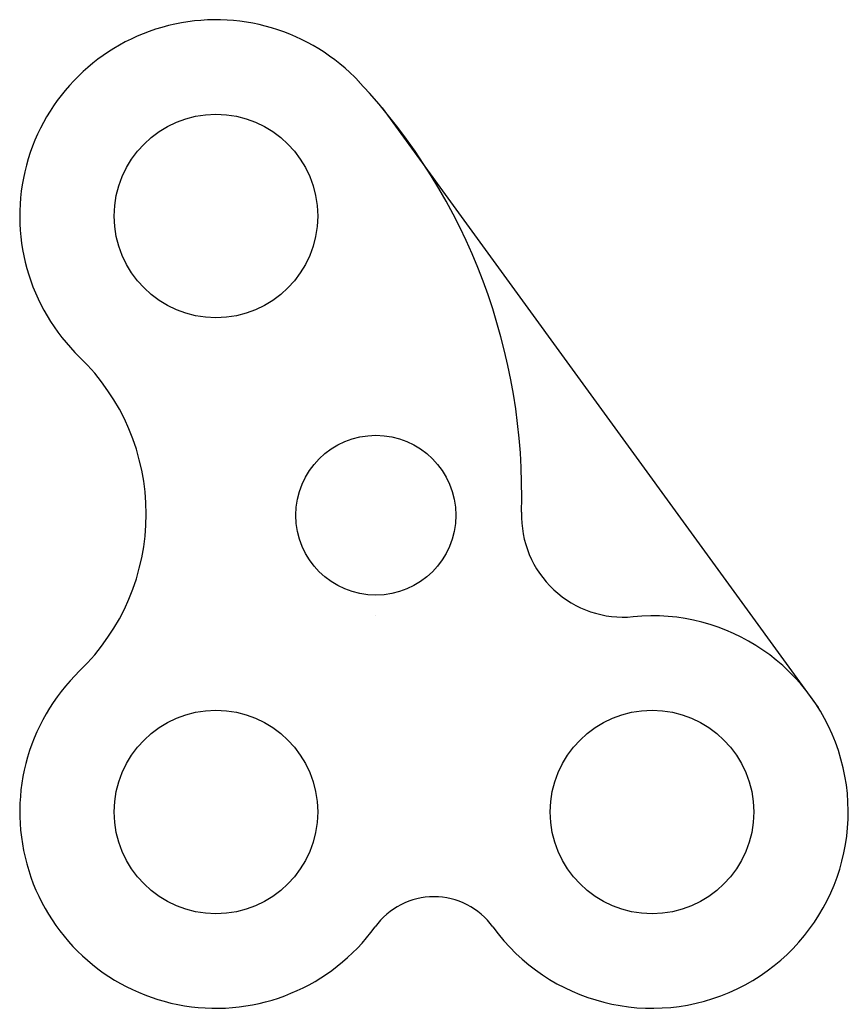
# Model space of a CAD drawing. Header units: inches. Extents: x 47 to 161, y -30 to 106.
import ezdxf

# ---------------------------------------------------------------- set-up
doc = ezdxf.new("R2010")
doc.units = ezdxf.units.IN
doc.header["$MEASUREMENT"] = 0

msp = doc.modelspace()

# ---------------------------------------------------------------- linework, layer by layer
for p, q in [((97.18, 94.28), (157.17, 11.79)), ((96.32, 24.4), (96.32, 24.4))]:
    msp.add_line(p, q)
for centre, radius in [((74.32, 79.4), 14), ((96.32, 38.23), 11), ((74.32, -2.6), 14), ((134.32, -2.6), 14)]:
    msp.add_circle(centre, radius)
for centre, radius, start, end in [((74.32, 79.4), 27, 43.0569, 225.9966), ((33.4, 41.17), 83, 358.2517, 43.0569), ((34.72, 38.4), 30, 314.0034, 45.9966), ((130.36, 38.21), 14, 178.2517, 275.5468), ((134.32, -2.6), 27, 215.8248, 95.5468), ((74.32, -2.6), 27, 134.0034, 324.1752), ((104.32, -24.26), 10, 35.8248, 144.1752)]:
    msp.add_arc(centre, radius, start, end)

doc.saveas('drawing.dxf')
